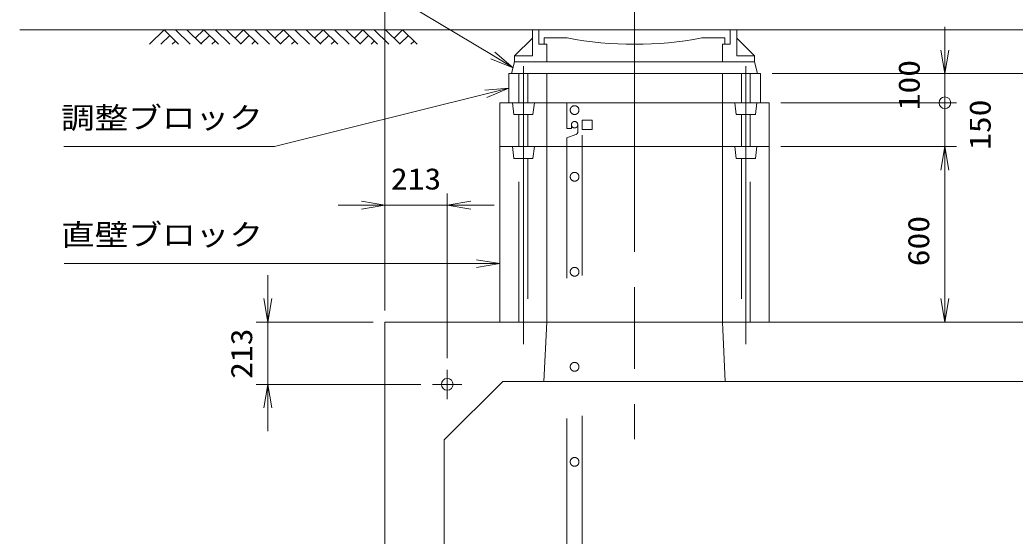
# Model space of a CAD drawing. Units: millimetres at full size. Extents: x 37600 to 71200, y -111040 to -87280.
# Drawn here: x 53105 to 56505, y -104909 to -103144 of the extents above; entities that cross this region are included whole.
import ezdxf
from ezdxf.enums import TextEntityAlignment as Align

# ---------------------------------------------------------------- set-up
doc = ezdxf.new("R2010")
doc.units = ezdxf.units.MM
doc.header["$LTSCALE"] = 80.0044
doc.linetypes.add('CHAIN', pattern=[18.5, 12, -1.5, 3.5, -1.5])
doc.linetypes.add('DASHED_SPACED', pattern=[12, 6, -6])
for name, color, linetype, lineweight in [('0_2', 4, 'Continuous', 13), ('FRP', 4, 'DASHED_SPACED', 13), ('寸法', 6, 'Continuous', 13), ('ﾊｯﾁﾝｸﾞ', 4, 'Continuous', 9)]:
    doc.layers.add(name, color=color, linetype=linetype, lineweight=lineweight)
doc.styles.add('ＭＳ ゴシック', font='')
doc.styles.get('ＭＳ ゴシック').set_extended_font_data('MS Gothic')

# ---------------------------------------------------------------- blocks, each defined once
blk = doc.blocks.new('open_arrow')
at = {"color": 0, "linetype": 'Continuous', "lineweight": -2}
blk.add_lwpolyline([(7.5, 1.25), (0, 0), (7.5, -1.25)], dxfattribs=at)
blk = doc.blocks.new('dimension_origin')
at = {"color": 0, "linetype": 'Continuous', "lineweight": -2}
blk.add_circle((0, 0), 1.25, dxfattribs=at)

msp = doc.modelspace()

# ---------------------------------------------------------------- linework, layer by layer
at = {"layer": '0_2', "color": 2, "linetype": 'CHAIN'}
for p, q in [((55205, -102977), (55205, -104577)), ((54825, -103302), (54825, -104252)), ((55585, -103302), (55585, -104252)), ((54565, -104340), (54565, -104440)), ((54515, -104390), (54615, -104390))]:
    msp.add_line(p, q, dxfattribs=at)
at = {"layer": '0_2'}
for p, q in [((59205, -103177), (53105, -103177)), ((54856, -103177), (55554, -103177)), ((54856, -103267), (54856, -103177)), ((54878, -103227), (54878, -103177)), ((55532, -103227), (55532, -103177)), ((55554, -103267), (55554, -103177)), ((54795, -103267), (54856, -103206)), ((54896.5, -103205), (54975, -103205)), ((54896.5, -103227), (54896.5, -103205)), ((55435, -103205), (55513.5, -103205)), ((55513.5, -103227), (55513.5, -103205)), ((55554, -103206), (55615, -103267)), ((54878, -103227), (54905, -103227)), ((54905, -103287), (54905, -103227)), ((55505, -103227), (55532, -103227)), ((55505, -103287), (55505, -103227)), ((54795, -103287), (54795, -103267)), ((54795, -103267), (54856, -103267)), ((54795, -103287), (55615, -103287)), ((55615, -103267), (55554, -103267)), ((55615, -103287), (55615, -103267)), ((54795, -103327), (55615, -103327))]:
    msp.add_line(p, q, dxfattribs=at)
msp.add_lwpolyline([(54795, -103287), (55615, -103287), (55625, -103327), (54785, -103327)], close=True, dxfattribs=at)
at = {"layer": '0_2', "color": 3}
for points in [[(54775, -103427), (55635, -103427), (55635, -103327), (54775, -103327)], [(54905, -103577), (55505, -103577), (55505, -103327), (54905, -103327)], [(54905, -103427), (55505, -103427), (55505, -103327), (54905, -103327)], [(54745, -103577), (55665, -103577), (55665, -103427), (54745, -103427)], [(54745, -104177), (55665, -104177), (55665, -103577), (54745, -103577)], [(54905, -104177), (55505, -104177), (55505, -103577), (54905, -103577)], [(54352, -106633), (57958, -106633), (57958, -104177), (54352, -104177)], [(54895, -104380), (55515, -104380), (55505, -104177), (54905, -104177)], [(54755, -106430), (57555, -106430), (57755, -106230), (57755, -104580), (57555, -104380), (54755, -104380), (54555, -104580), (54555, -106230)]]:
    msp.add_lwpolyline(points, close=True, dxfattribs=at)
at = {"layer": '0_2', "linetype": 'DASHED_SPACED'}
for points in [[(54840, -103427), (54810, -103427), (54810, -103327), (54840, -103327)], [(55570, -103427), (55600, -103427), (55600, -103327), (55570, -103327)], [(54857.5, -103467), (54792.5, -103467), (54787.5, -103427), (54862.5, -103427)], [(55552.5, -103467), (55617.5, -103467), (55622.5, -103427), (55547.5, -103427)], [(54840, -103577), (54810, -103577), (54810, -103467), (54840, -103467)], [(55570, -103577), (55600, -103577), (55600, -103467), (55570, -103467)], [(54857.5, -103617), (54792.5, -103617), (54787.5, -103577), (54862.5, -103577)], [(55552.5, -103617), (55617.5, -103617), (55622.5, -103577), (55547.5, -103577)], [(54840, -104177), (54810, -104177), (54810, -103617), (54840, -103617)], [(55570, -104177), (55600, -104177), (55600, -103617), (55570, -103617)]]:
    msp.add_lwpolyline(points, close=True, dxfattribs=at)
at = {"layer": '0_2', "color": 3}
msp.add_lwpolyline([(54905, -103327), (55505, -103327), (54905, -103327)], dxfattribs=at)
msp.add_circle((54565, -104390), 20, dxfattribs=at)
at = {"layer": '0_2'}
msp.add_arc((55205, -102013.73), 1213.27, 259.07231, 280.92769, dxfattribs=at)
at = {"layer": 'FRP'}
for p, q in [((55011, -103502), (55011, -103526.09)), ((55004.54, -103535.44), (54974, -103547))]:
    msp.add_line(p, q, dxfattribs=at)
msp.add_lwpolyline([(54974, -103547), (54974, -106898), (55026, -106898), (55026, -103427), (54974, -103427), (54974, -103515), (54989, -103515), (54989, -103502)], dxfattribs=at)
msp.add_lwpolyline([(55026, -103518), (55060, -103518), (55060, -103486), (55026, -103486)], close=True, dxfattribs=at)
for centre, radius in [((55000, -103452), 15), ((55000, -103502), 11), ((55000, -103680), 15), ((55000, -104005), 15), ((55000, -104330), 15), ((55000, -104655), 15)]:
    msp.add_circle(centre, radius, dxfattribs=at)
for centre, radius, start, end in [((55000, -103502), 11, 90, 180), ((55000, -103502), 11, 0, 90), ((55001, -103526.09), 10, 290.72556, 0)]:
    msp.add_arc(centre, radius, start, end, dxfattribs=at)
at = {"layer": '寸法'}
for p, q in [((54352, -104137), (54352, -102737)), ((55705, -103177), (56705, -103177)), ((56265, -103507), (56265, -103167)), ((55675, -103327), (56305, -103327)), ((55705, -103327), (56705, -103327)), ((55705, -103327), (56705, -103327)), ((56265, -103347), (56265, -103737)), ((55705, -103427), (56305, -103427)), ((55705, -103427), (56305, -103427)), ((55705, -103577), (56305, -103577)), ((55705, -103577), (56305, -103577)), ((56265, -103577), (56265, -104177)), ((54352, -104137), (54352, -103737)), ((54565, -104300), (54565, -103737)), ((54192, -103777), (54725, -103777)), ((53952, -104017), (53952, -104550)), ((54312, -104177), (53912, -104177)), ((55705, -104177), (56705, -104177)), ((55705, -104177), (56305, -104177)), ((54475, -104390), (53912, -104390))]:
    msp.add_line(p, q, dxfattribs=at)
for points in [[(54790, -103307), (54721.4, -103265.84), (54290, -103007), (53476.67, -103007)], [(54775, -103377), (54697.39, -103396.4), (53975, -103577), (53255, -103577)], [(54745, -103977), (54665, -103977), (53975.67, -103977), (53255.67, -103977)]]:
    msp.add_lwpolyline(points, dxfattribs=at)
at = {"layer": 'ﾊｯﾁﾝｸﾞ'}
for p, q in [((53547.35, -103227), (53597.35, -103177)), ((53597.35, -103177), (53647.35, -103227)), ((53636.24, -103177), (53686.24, -103227)), ((53675.13, -103177), (53725.13, -103227)), ((53704.18, -103206.05), (53733.24, -103177)), ((53733.24, -103177), (53783.24, -103227)), ((53772.13, -103177), (53822.13, -103227)), ((53811.02, -103177), (53861.02, -103227)), ((53840.07, -103206.05), (53869.12, -103177)), ((53869.12, -103177), (53919.12, -103227)), ((53908.01, -103177), (53958.01, -103227)), ((53946.9, -103177), (53996.9, -103227)), ((53975.95, -103206.05), (54005, -103177)), ((54005, -103177), (54055, -103227)), ((54043.89, -103177), (54093.89, -103227)), ((54082.78, -103177), (54132.78, -103227)), ((54111.83, -103206.05), (54140.88, -103177)), ((54140.88, -103177), (54190.88, -103227)), ((54179.77, -103177), (54229.77, -103227)), ((54218.66, -103177), (54268.66, -103227)), ((54247.71, -103206.05), (54276.76, -103177)), ((54276.76, -103177), (54326.76, -103227)), ((54315.65, -103177), (54365.65, -103227)), ((54354.54, -103177), (54404.54, -103227)), ((54383.59, -103206.05), (54412.65, -103177)), ((54412.65, -103177), (54462.65, -103227)), ((53586.24, -103227), (53616.8, -103196.44)), ((53625.13, -103227), (53636.24, -103215.89)), ((53723.63, -103225.5), (53752.68, -103196.44)), ((53761.02, -103227), (53772.13, -103215.89)), ((53859.51, -103225.5), (53888.56, -103196.44)), ((53896.9, -103227), (53908.01, -103215.89)), ((53995.39, -103225.5), (54024.44, -103196.44)), ((54032.78, -103227), (54043.89, -103215.89)), ((54131.28, -103225.5), (54160.33, -103196.44)), ((54168.66, -103227), (54179.77, -103215.89)), ((54267.16, -103225.5), (54296.21, -103196.44)), ((54304.54, -103227), (54315.65, -103215.89)), ((54403.04, -103225.5), (54432.09, -103196.44)), ((54440.43, -103227), (54451.54, -103215.89))]:
    msp.add_line(p, q, dxfattribs=at)

# ---------------------------------------------------------------- block references
at = {"layer": '寸法'}
for name, p, xscale, yscale, rotation in [('open_arrow', (54790, -103307), 10.7, 10.7, 149), ('open_arrow', (56265, -103327), 10.7, 10.7, 90), ('open_arrow', (54775, -103377), 10.7, 10.7, 194), ('dimension_origin', (56265, -103427), 16, 16, 90), ('dimension_origin', (56265, -103427), 16, 16, 270), ('open_arrow', (56265, -103577), 10.7, 10.7, 270), ('open_arrow', (56265, -103577), 10.7, 10.7, 270), ('open_arrow', (54352, -103777), 10.7, 10.7, 180), ('open_arrow', (54745, -103977), 10.7, 10.7, 180), ('open_arrow', (53952, -104177), 10.7, 10.7, 90), ('open_arrow', (56265, -104177), 10.7, 10.7, 90), ('open_arrow', (53952, -104390), 10.7, 10.7, 270)]:
    msp.add_blockref(name, p, dxfattribs=dict(at, xscale=xscale, yscale=yscale, rotation=rotation))
at = {"layer": '寸法', "xscale": 10.7, "yscale": 10.7}
msp.add_blockref('open_arrow', (54565, -103777), dxfattribs=at)

# ---------------------------------------------------------------- texts
at = {"layer": '寸法', "style": 'ＭＳ ゴシック', "width": 1.15}
for s, p in [('100', (56142.59, -103366.58)), ('150', (56384.94, -103502)), ('600', (56175, -103899.89)), ('213', (53862, -104285))]:
    msp.add_text(s, height=73.31, rotation=90, dxfattribs=at).set_placement(p, align=Align.MIDDLE_CENTER)
for s, p in [('調整ブロック', (53935, -103537)), ('直壁ブロック', (53935.67, -103937))]:
    msp.add_text(s, height=73.31, dxfattribs=at).set_placement(p, align=Align.BOTTOM_RIGHT)
msp.add_text('213', height=73.31, dxfattribs=at).set_placement((54458.5, -103687), align=Align.MIDDLE_CENTER)

doc.saveas('drawing.dxf')
